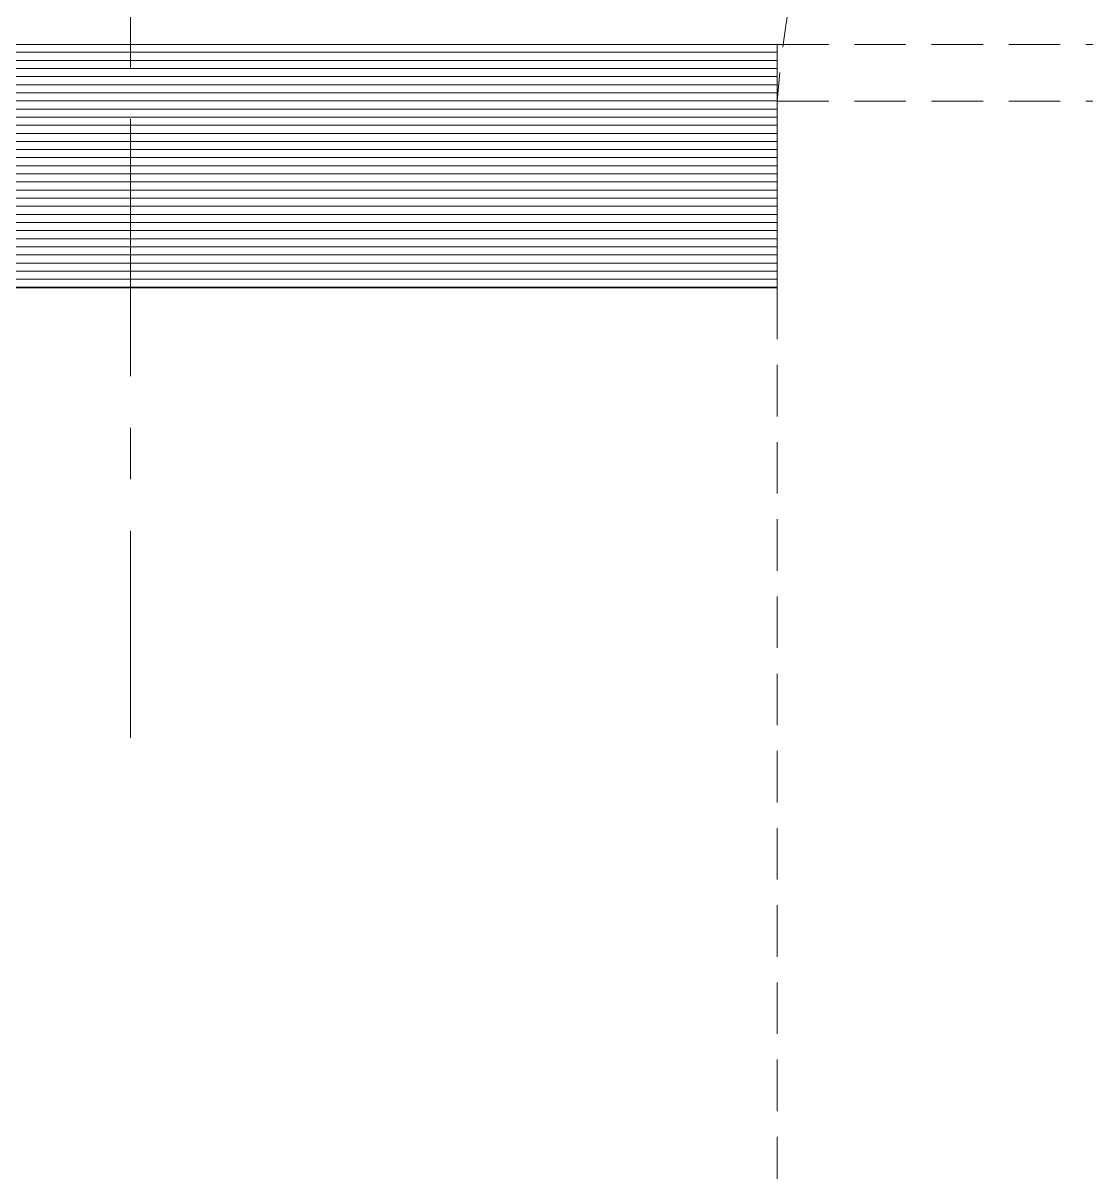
# Model space of a CAD drawing. Header units: millimetres. Extents: x 935 to 13922, y 3203 to 7816.
# Drawn here: x 4180.9 to 4312.1, y 7204.7 to 7346.6 of the extents above; entities that cross this region are included whole.
import ezdxf

# ---------------------------------------------------------------- set-up
doc = ezdxf.new("R2010")
doc.units = ezdxf.units.MM
doc.linetypes.add('CENTRO', pattern=[50.8, 31.75, -6.35, 6.35, -6.35])
doc.linetypes.add('TRATTEGGIATA2', pattern=[9.525, 6.35, -3.175])
doc.layers.get('0').update_dxf_attribs({"lineweight": 20})
for name, color, linetype, lineweight in [('campiture', 253, 'Continuous', 0), ('finestre', 141, 'Continuous', 13), ('porte', 230, 'Continuous', 13), ('sezioni', 50, 'Continuous', 5)]:
    doc.layers.add(name, color=color, linetype=linetype, lineweight=lineweight)
doc.layers.add('PIANTE', color=7, linetype='Continuous', lineweight=5, true_color=0x007a00)
doc.layers.add('VEGETAZIONE', color=7, linetype='Continuous', lineweight=5, true_color=0x387000)

msp = doc.modelspace()

# ---------------------------------------------------------------- hatches: boundary and pattern name
at = {"layer": 'campiture'}
h = msp.add_hatch(dxfattribs=at)
h.set_pattern_fill('_USER', color=256, pattern_type=0)
h.set_pattern_definition([(0, (0, 0), (0, 1), [])])
h.paths.add_polyline_path([(3574.44, 7025.95), (3574.38, 7026.02), (3574.44, 7026.15), (3574.44, 7313.95), (4274.02, 7313.95), (4274.02, 7343.95), (3544.44, 7343.95), (3544.44, 5741.18), (4984.44, 5741.18), (4984.44, 7343.95), (4404.44, 7343.95), (4404.44, 7313.95), (4954.44, 7313.95), (4954.44, 5771.18), (3574.44, 5771.18)])

# ---------------------------------------------------------------- linework, layer by layer
for p, q in [((3544.44, 7343.95), (4274.76, 7343.95)), ((4274.02, 7343.95), (4274.02, 7313.95)), ((4274.02, 7313.95), (3574.44, 7313.95))]:
    msp.add_line(p, q)
at = {"layer": 'finestre', "linetype": 'TRATTEGGIATA2'}
msp.add_line((4274.02, 7313.95), (4274.02, 7036.04), dxfattribs=at)
at = {"layer": 'PIANTE'}
msp.add_line((4274.02, 7343.95), (4274.02, 7313.95), dxfattribs=at)
at = {"layer": 'porte', "linetype": 'TRATTEGGIATA2'}
for p, q in [((4274.02, 7343.95), (4397.44, 7343.95)), ((4274.02, 7336.95), (4404.44, 7336.95))]:
    msp.add_line(p, q, dxfattribs=at)
msp.add_arc((4416.78, 7325.45), 143.22, 97.7608, 175.3945, dxfattribs=at)
at = {"layer": 'sezioni', "linetype": 'CENTRO'}
msp.add_line((4194.16, 7385.57), (4194.16, 7258.41), dxfattribs=at)
at = {"layer": 'VEGETAZIONE'}
for p, q in [((3544.44, 7343.95), (4274.02, 7343.95)), ((3574.44, 7313.95), (4274.02, 7313.95))]:
    msp.add_line(p, q, dxfattribs=at)

doc.saveas('drawing.dxf')
